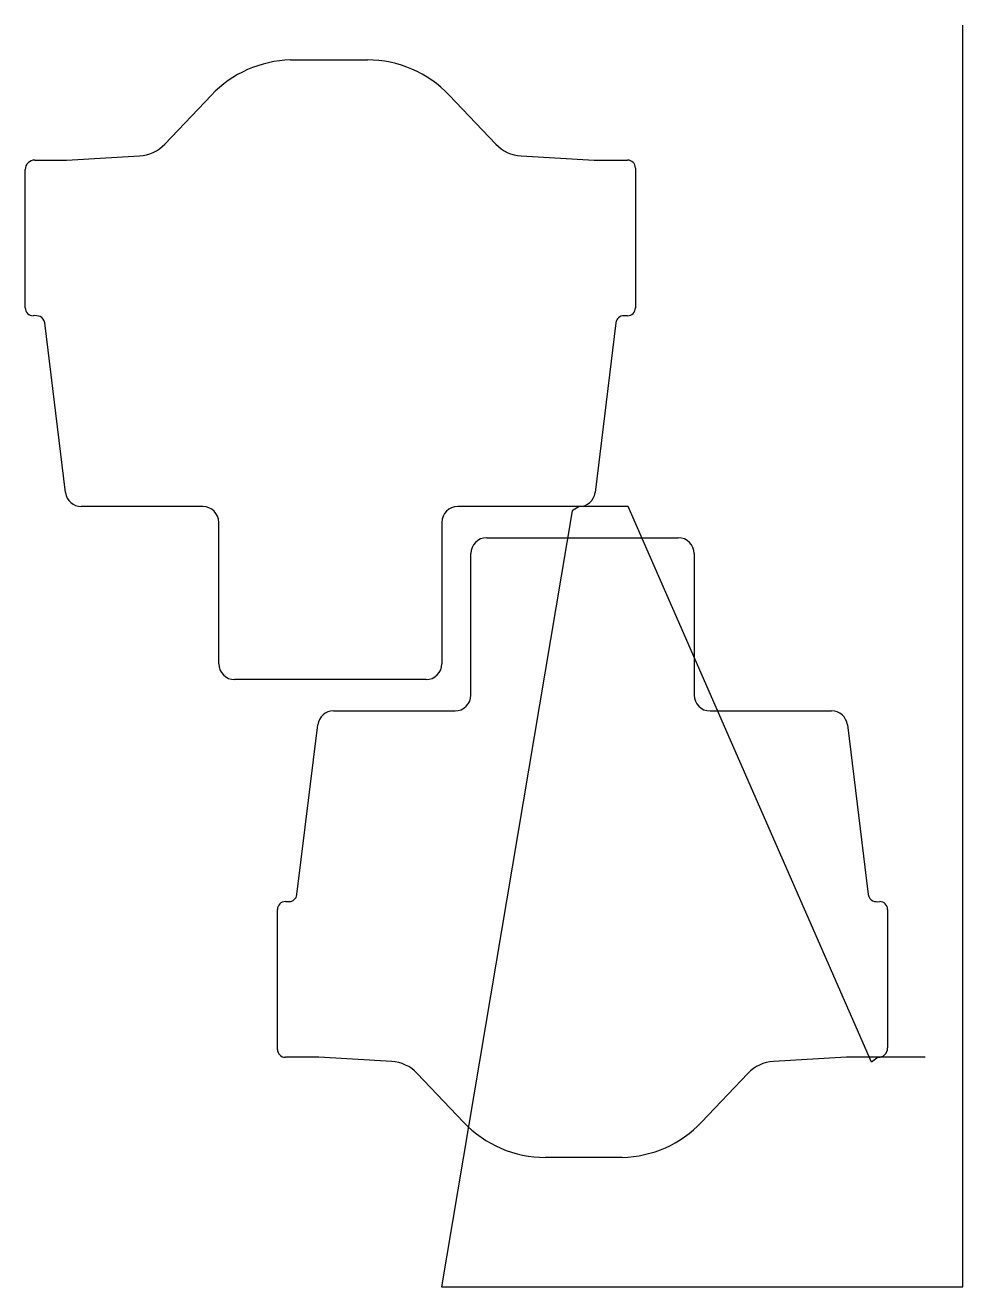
# Model space of a CAD drawing. Header units: metres. Extents: x 19 to 609, y 1636 to 2430.
import ezdxf

# ---------------------------------------------------------------- set-up
doc = ezdxf.new("R2010")
doc.units = ezdxf.units.M

msp = doc.modelspace()

# ---------------------------------------------------------------- linework, layer by layer
at = {"layer": 'TOOL_0'}
for p, q in [((609.478, 2428.998), (609.478, 2429.998)), ((609.478, 1636.038), (609.478, 2428.998)), ((186.438, 2408.116), (234.834, 2408.135)), ((107.368, 2355.222), (136.582, 2386.008)), ((286.336, 2386.008), (315.55, 2355.222)), ((25.458, 2345.135), (45.458, 2345.135)), ((45.458, 2345.135), (91.34, 2347.782)), ((331.578, 2347.782), (377.517, 2345.133)), ((377.517, 2345.133), (398.459, 2345.135)), ((19.458, 2252.135), (19.458, 2339.135)), ((403.459, 2340.135), (403.459, 2252.135)), ((398.459, 2247.135), (396.167, 2247.135)), ((44.831, 2135.917), (31.713, 2242.745)), ((391.204, 2242.744), (378.086, 2135.916)), ((131.209, 2127.136), (54.756, 2127.136)), ((363.59, 2124.329), (281.358, 1636.038)), ((368.162, 2127.136), (291.709, 2127.136)), ((368.16, 2127.135), (363.59, 2124.329)), ((399.005, 2127.136), (368.162, 2127.136)), ((552.103, 1777.475), (399.005, 2127.136)), ((141.209, 2028.136), (141.209, 2117.136)), ((281.709, 2117.136), (281.709, 2028.136)), ((309.956, 2107.452), (430.456, 2107.452)), ((299.956, 2008.452), (299.956, 2097.452)), ((440.456, 2097.452), (440.456, 2008.452)), ((271.709, 2018.136), (151.209, 2018.136)), ((213.503, 1998.452), (289.956, 1998.452)), ((450.456, 1998.452), (526.909, 1998.452)), ((190.46, 1882.843), (203.578, 1989.671)), ((536.834, 1989.671), (549.952, 1882.843)), ((183.205, 1878.452), (185.497, 1878.452)), ((178.205, 1785.452), (178.205, 1873.452)), ((562.207, 1873.453), (562.207, 1786.453)), ((204.147, 1780.454), (183.205, 1780.452)), ((250.086, 1777.805), (204.147, 1780.454)), ((536.205, 1780.452), (490.323, 1777.805)), ((556.205, 1780.452), (536.205, 1780.452)), ((556.207, 1780.453), (552.103, 1777.475)), ((585.848, 1780.452), (556.205, 1780.452)), ((295.327, 1739.58), (266.114, 1770.365)), ((474.295, 1770.365), (445.081, 1739.579)), ((395.225, 1717.471), (346.829, 1717.452)), ((281.358, 1636.038), (609.478, 1636.038))]:
    msp.add_line(p, q, dxfattribs=at)
for centre, radius, start, end in [((188.084, 2337.135), 71, 91.328411, 136.500335), ((234.788, 2337.027), 71.108, 43.537275, 89.962935), ((89.902, 2371.865), 24.126, 273.417084, 316.382195), ((333.016, 2371.865), 24.126, 223.617805, 266.582916), ((25.458, 2339.135), 6, 90, 180), ((398.459, 2340.135), 5, 0, 90), ((24.458, 2252.135), 5, 180, 270), ((25.716, 2237.983), 9.238, 70.399994, 97.826619), ((396.191, 2242.108), 5.027, 90.273541, 172.732211), ((398.459, 2252.135), 5, 270, 0), ((26.734, 2242.12), 5.018, 7.154757, 65.498401), ((54.782, 2137.166), 10.03, 187.154069, 269.851477), ((368.134, 2137.164), 10.03, 270.148538, 352.85231), ((131.209, 2117.136), 10, 0, 90), ((291.709, 2117.136), 10, 90, 180), ((309.956, 2097.452), 10, 90, 180), ((430.456, 2097.452), 10, 0, 90), ((151.209, 2028.136), 10, 180, 270), ((271.709, 2028.136), 10, 270, 0), ((289.956, 2008.452), 10, 270, 0), ((450.456, 2008.452), 10, 180, 270), ((213.53, 1988.423), 10.03, 90.154251, 172.85231), ((526.883, 1988.422), 10.03, 7.154069, 89.851477), ((185.473, 1883.479), 5.027, 270.273541, 352.732211), ((554.931, 1883.468), 5.018, 187.154757, 245.498401), ((183.205, 1873.452), 5, 90, 180), ((555.949, 1887.605), 9.238, 250.399994, 277.826619), ((557.207, 1873.453), 5, 0, 90), ((556.207, 1786.453), 6, 270, 0), ((183.205, 1785.452), 5, 180, 270), ((248.648, 1753.722), 24.126, 43.617805, 86.582916), ((491.761, 1753.722), 24.126, 93.417084, 136.382195), ((346.875, 1788.56), 71.108, 223.536691, 269.962935), ((393.579, 1788.452), 71, 271.328411, 316.500335)]:
    msp.add_arc(centre, radius, start, end, dxfattribs=at)

doc.saveas('drawing.dxf')
